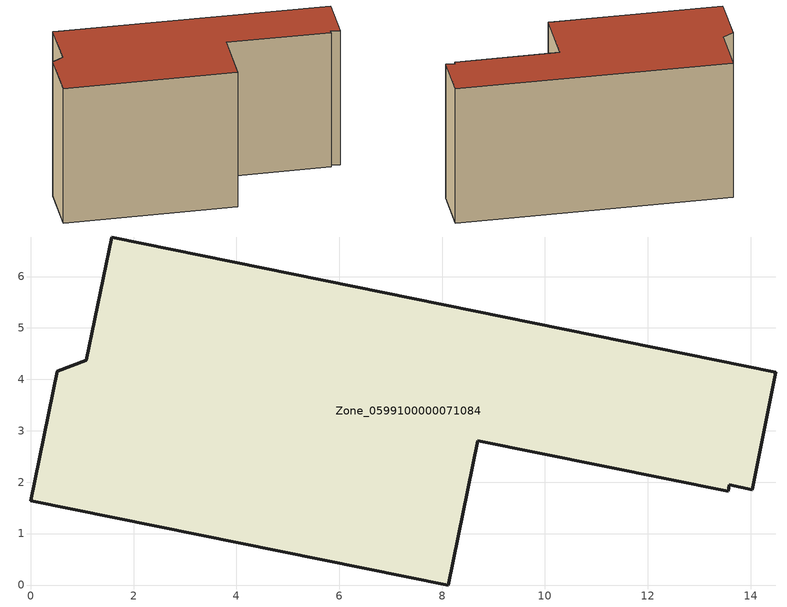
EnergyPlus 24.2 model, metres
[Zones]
Zone_0599100000071084
 floor ground (C_G): 8.12,0 0,1.64 0.51,4.16 1.08,4.37 1.57,6.77 14.49,4.14 14.03,1.85 13.59,1.95 13.57,1.83 8.69,2.81 z0
 wall outside (C_F): 1.08,4.37 0.51,4.16 0,1.64 8.12,0 8.69,2.81 13.57,1.83 13.59,1.95 14.03,1.85 14.49,4.14 1.57,6.77 1.08,4.37 z0:7.22
 roof outside (C_R): 13.57,1.83 13.59,1.95 14.03,1.85 14.49,4.14 1.57,6.77 1.08,4.37 0.51,4.16 0,1.64 8.12,0 8.69,2.81 z7.22
[BUILDING]
Pand.0599100000071084: North Axis=0; Terrain=City; Loads Convergence Tolerance Value=0.04; Temperature Convergence Tolerance Value=0.4; Solar Distribution=FullExterior; Maximum Number of Warmup Days=25; Minimum Number of Warmup Days=1
[Site:Location]
Rotterdam.The.Hague.AP_ZH_NLD Design_Conditions: Latitude=51.96; Longitude=4.45; Time Zone=1; Elevation=-4.5
[SITE:GROUNDTEMPERATURE:BUILDINGSURFACE]
18, 18, 18, 18, 18, 18, 18, 18, 18, 18, 18, 18
[MATERIAL] Thermal Absorptance=0.9; Solar Absorptance=0.7; Visible Absorptance=0.7
Name | Roughness | Thickness | Conductivity | Density | Specific Heat
G.TC.1946 | MediumSmooth | 0.15 | 1 | 540 | 1210
F.TC.1946 | Rough | 0.3 | 0.857143 | 1920 | 840
R.TC.1946 | MediumRough | 0.2 | 0.909091 | 1500 | 1000
[CONSTRUCTION]
C_G: G.TC.1946
C_F: F.TC.1946
C_R: R.TC.1946
[ZONE]
Zone_0599100000071084: Type=1; Multiplier=1; Ceiling Height=Autocalculate; Volume=Autocalculate; Floor Area=autocalculate; Part of Total Floor Area=Yes
[ZONEINFILTRATION:DESIGNFLOWRATE]
Infil_Zone_0599100000071084: Zone or ZoneList or Space or SpaceList=Zone_0599100000071084; Schedule=AlwaysOn; Design Flow Rate Calculation Method=Flow/Area; Flow Rate per Floor Area=0.003; Constant Term Coefficient=1; Temperature Term Coefficient=0; Velocity Term Coefficient=0; Velocity Squared Term Coefficient=0
[HVACTEMPLATE:ZONE:IDEALLOADSAIRSYSTEM]
Zone_0599100000071084: Maximum Heating Supply Air Temperature=50; Minimum Cooling Supply Air Temperature=13; Maximum Heating Supply Air Humidity Ratio=0.0156; Minimum Cooling Supply Air Humidity Ratio=0.0077; Heating Limit=NoLimit; Cooling Limit=NoLimit; Dehumidification Control Type=ConstantSensibleHeatRatio; Cooling Sensible Heat Ratio=0.7; Dehumidification Setpoint=60; Humidification Control Type=None; Humidification Setpoint=30; Outdoor Air Method=None; Outdoor Air Flow Rate per Person=0.00944; Outdoor Air Flow Rate per Zone Floor Area=0; Outdoor Air Flow Rate per Zone=0; Demand Controlled Ventilation Type=None; Outdoor Air Economizer Type=NoEconomizer; Heat Recovery Type=None; Sensible Heat Recovery Effectiveness=0.7; Latent Heat Recovery Effectiveness=0.65
[ZONECONTROL:THERMOSTAT]
ThermostatControl_Zone_0599100000071084: Zone or ZoneList=Zone_0599100000071084; Control Type Schedule=DualSetpointControlType; Control 1=Thermostat_Zone_0599100000071084; Temperature Difference Between Cutout And Setpoint=0
[THERMOSTATSETPOINT:DUALSETPOINT]
Thermostat_Zone_0599100000071084: Heating Setpoint Temperature Schedule=HeatingSetpoint_Zone_0599100000071084; Cooling Setpoint Temperature Schedule=CoolingSetpoint_Zone_0599100000071084
[SCHEDULE:COMPACT]
HeatingSetpoint_Zone_0599100000071084: Through: 12/31, For: AllDays, Until: 24:00, 21
CoolingSetpoint_Zone_0599100000071084: Through: 12/31, For: AllDays, Until: 24:00, 24
DualSetpointControlType: Through: 12/31, For: AllDays, Until: 24:00, 4
AlwaysOn: Through: 12/31, For: AllDays, Until: 24:00, 1
